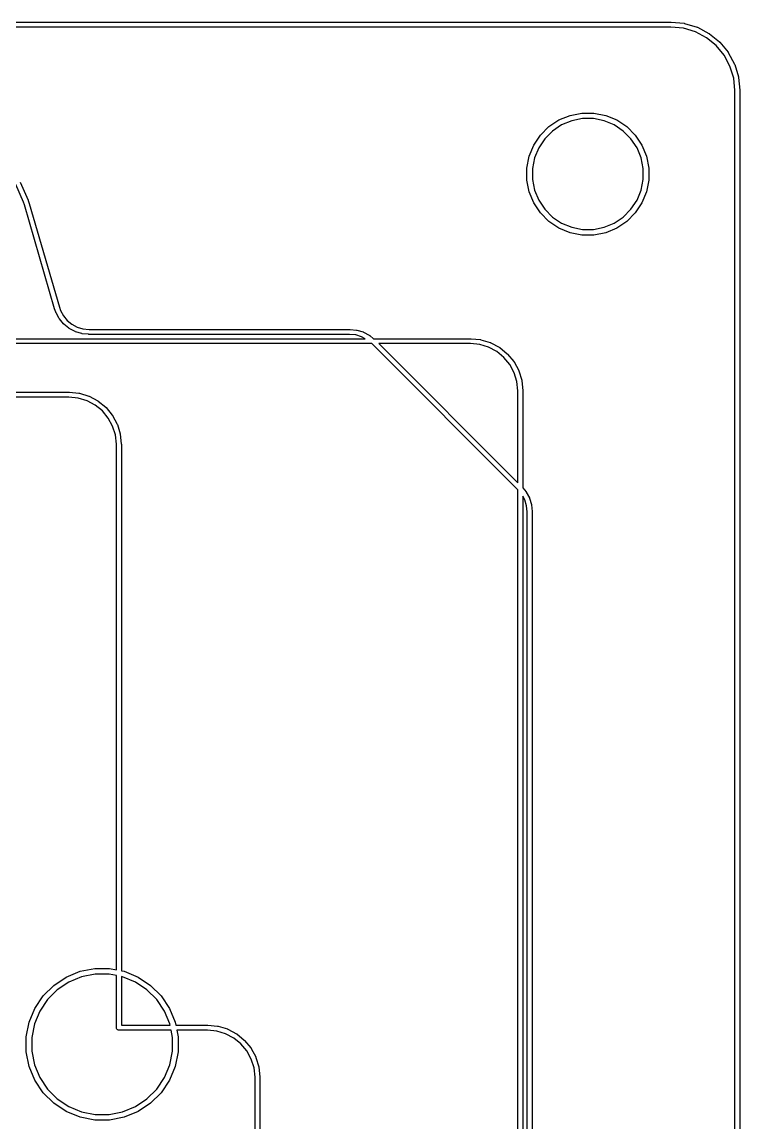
# Model space of a CAD drawing. Extents: x 59 to 2996, y -153 to 1402.
# Drawn here: x 813.78 to 835.38, y 520.11 to 553.25 of the extents above; entities that cross this region are included whole.
import ezdxf

# ---------------------------------------------------------------- set-up
doc = ezdxf.new("R2010")
doc.units = 0
doc.layers.add('BLACK', color=7, linetype='CONTINUOUS')

msp = doc.modelspace()

# ---------------------------------------------------------------- linework, layer by layer
at = {"layer": 'BLACK', "linetype": 'Continuous'}
for p, q in [((809.125, 553.249), (833.306, 553.249)), ((833.299, 553.099), (809.125, 553.099)), ((833.676, 553.062), (833.299, 553.099)), ((833.306, 553.249), (833.31, 553.249)), ((833.31, 553.249), (833.31, 553.249)), ((833.31, 553.249), (833.698, 553.211)), ((834.036, 552.954), (833.676, 553.062)), ((833.698, 553.211), (833.698, 553.211)), ((833.698, 553.211), (833.698, 553.211)), ((833.698, 553.211), (833.699, 553.211)), ((833.699, 553.211), (833.706, 553.209)), ((833.706, 553.209), (833.712, 553.208)), ((833.712, 553.208), (834.086, 553.095)), ((834.086, 553.095), (834.087, 553.095)), ((834.087, 553.095), (834.093, 553.092)), ((834.093, 553.092), (834.1, 553.09)), ((834.1, 553.09), (834.444, 552.906)), ((834.367, 552.777), (834.036, 552.954)), ((834.658, 552.54), (834.367, 552.777)), ((834.444, 552.906), (834.444, 552.906)), ((834.444, 552.906), (834.444, 552.906)), ((834.444, 552.906), (834.445, 552.906)), ((834.445, 552.906), (834.451, 552.902)), ((834.451, 552.902), (834.457, 552.898)), ((834.457, 552.898), (834.759, 552.652)), ((834.898, 552.251), (834.658, 552.54)), ((834.759, 552.652), (834.76, 552.651)), ((834.76, 552.651), (834.765, 552.646)), ((834.765, 552.646), (834.769, 552.641)), ((834.769, 552.641), (835.018, 552.341)), ((835.077, 551.92), (834.898, 552.251)), ((835.018, 552.341), (835.019, 552.34)), ((835.019, 552.34), (835.023, 552.334)), ((835.023, 552.334), (835.026, 552.328)), ((835.026, 552.328), (835.212, 551.985)), ((835.188, 551.561), (835.077, 551.92)), ((835.212, 551.985), (835.213, 551.984)), ((835.213, 551.984), (835.215, 551.978)), ((835.215, 551.978), (835.218, 551.972)), ((835.218, 551.972), (835.333, 551.599)), ((835.227, 551.184), (835.188, 551.561)), ((835.333, 551.599), (835.333, 551.598)), ((835.333, 551.598), (835.335, 551.591)), ((835.335, 551.591), (835.336, 551.584)), ((835.336, 551.584), (835.377, 551.196)), ((835.227, 551.174), (835.227, 551.184)), ((835.227, 438.778), (835.227, 551.174)), ((835.227, 551.174), (835.227, 551.174)), ((835.377, 551.196), (835.377, 551.195)), ((835.377, 551.195), (835.377, 551.192)), ((835.377, 551.192), (835.377, 551.189)), ((835.377, 551.189), (835.377, 551.178)), ((835.377, 551.178), (835.377, 551.178)), ((835.377, 551.178), (835.377, 438.771)), ((829.933, 550.301), (830.267, 550.44)), ((830.267, 550.44), (830.621, 550.51)), ((830.621, 550.51), (830.983, 550.51)), ((830.983, 550.51), (831.338, 550.44)), ((831.338, 550.44), (831.672, 550.301)), ((829.376, 549.845), (829.632, 550.101)), ((829.632, 550.101), (829.933, 550.301)), ((830.013, 550.152), (829.74, 549.969)), ((830.316, 550.277), (830.013, 550.152)), ((830.638, 550.341), (830.316, 550.277)), ((830.967, 550.341), (830.638, 550.341)), ((831.289, 550.277), (830.967, 550.341)), ((831.592, 550.152), (831.289, 550.277)), ((831.865, 549.969), (831.592, 550.152)), ((831.672, 550.301), (831.973, 550.101)), ((831.973, 550.101), (832.229, 549.845)), ((829.175, 549.544), (829.376, 549.845)), ((829.508, 549.737), (829.325, 549.464)), ((829.74, 549.969), (829.508, 549.737)), ((832.097, 549.737), (831.865, 549.969)), ((832.28, 549.464), (832.097, 549.737)), ((832.229, 549.845), (832.429, 549.544)), ((829.037, 549.21), (829.175, 549.544)), ((829.325, 549.464), (829.199, 549.161)), ((832.405, 549.161), (832.28, 549.464)), ((832.429, 549.544), (832.568, 549.21)), ((828.966, 548.855), (829.037, 549.21)), ((829.199, 549.161), (829.135, 548.839)), ((832.469, 548.839), (832.405, 549.161)), ((832.568, 549.21), (832.638, 548.855)), ((828.966, 548.494), (828.966, 548.855)), ((829.135, 548.839), (829.135, 548.51)), ((832.469, 548.51), (832.469, 548.839)), ((832.638, 548.855), (832.638, 548.494)), ((813.726, 548.425), (813.962, 547.889)), ((829.037, 548.139), (828.966, 548.494)), ((829.135, 548.51), (829.199, 548.188)), ((832.405, 548.188), (832.469, 548.51)), ((832.638, 548.494), (832.568, 548.139)), ((813.823, 547.832), (813.592, 548.357)), ((829.175, 547.805), (829.037, 548.139)), ((829.199, 548.188), (829.325, 547.885)), ((832.28, 547.885), (832.405, 548.188)), ((832.568, 548.139), (832.429, 547.805)), ((813.851, 547.743), (813.823, 547.832)), ((814.761, 544.62), (813.851, 547.743)), ((813.962, 547.889), (813.962, 547.888)), ((813.962, 547.888), (813.963, 547.884)), ((813.963, 547.884), (813.965, 547.881)), ((813.965, 547.881), (813.993, 547.789)), ((813.993, 547.789), (813.993, 547.789)), ((813.993, 547.789), (813.994, 547.786)), ((813.994, 547.786), (813.994, 547.786)), ((813.994, 547.786), (813.994, 547.786)), ((813.994, 547.786), (814.904, 544.667)), ((829.376, 547.504), (829.175, 547.805)), ((829.325, 547.885), (829.508, 547.612)), ((832.097, 547.612), (832.28, 547.885)), ((832.429, 547.805), (832.229, 547.504)), ((829.632, 547.248), (829.376, 547.504)), ((829.508, 547.612), (829.74, 547.38)), ((831.865, 547.38), (832.097, 547.612)), ((832.229, 547.504), (831.973, 547.248)), ((829.933, 547.047), (829.632, 547.248)), ((829.74, 547.38), (830.013, 547.197)), ((830.013, 547.197), (830.316, 547.071)), ((830.316, 547.071), (830.638, 547.007)), ((830.967, 547.007), (831.289, 547.071)), ((831.289, 547.071), (831.592, 547.197)), ((831.592, 547.197), (831.865, 547.38)), ((831.973, 547.248), (831.672, 547.047)), ((830.267, 546.909), (829.933, 547.047)), ((830.621, 546.838), (830.267, 546.909)), ((830.983, 546.838), (830.621, 546.838)), ((830.638, 547.007), (830.967, 547.007)), ((831.338, 546.909), (830.983, 546.838)), ((831.672, 547.047), (831.338, 546.909)), ((814.762, 544.618), (814.761, 544.62)), ((814.8, 544.512), (814.762, 544.618)), ((814.802, 544.507), (814.8, 544.512)), ((814.804, 544.502), (814.802, 544.507)), ((814.804, 544.501), (814.804, 544.502)), ((814.897, 544.329), (814.804, 544.501)), ((814.904, 544.667), (814.939, 544.567)), ((814.939, 544.567), (815.026, 544.407)), ((814.901, 544.324), (814.897, 544.329)), ((814.905, 544.318), (814.901, 544.324)), ((814.905, 544.317), (814.905, 544.318)), ((815.03, 544.167), (814.905, 544.317)), ((814.905, 544.317), (814.905, 544.317)), ((814.905, 544.317), (814.905, 544.317)), ((815.026, 544.407), (815.141, 544.268)), ((815.035, 544.162), (815.03, 544.167)), ((815.039, 544.157), (815.035, 544.162)), ((815.04, 544.157), (815.039, 544.157)), ((815.192, 544.033), (815.04, 544.157)), ((815.04, 544.157), (815.04, 544.157)), ((815.04, 544.157), (815.04, 544.157)), ((815.141, 544.268), (815.281, 544.154)), ((815.281, 544.154), (815.44, 544.069)), ((815.197, 544.03), (815.192, 544.033)), ((815.203, 544.026), (815.197, 544.03)), ((815.204, 544.025), (815.203, 544.026)), ((815.376, 543.934), (815.204, 544.025)), ((815.382, 543.931), (815.376, 543.934)), ((815.389, 543.928), (815.382, 543.931)), ((815.39, 543.928), (815.389, 543.928)), ((815.576, 543.872), (815.39, 543.928)), ((815.44, 544.069), (815.613, 544.017)), ((815.583, 543.87), (815.576, 543.872)), ((815.59, 543.869), (815.583, 543.87)), ((815.591, 543.869), (815.59, 543.869)), ((815.785, 543.85), (815.591, 543.869)), ((815.613, 544.017), (815.796, 543.999)), ((815.789, 543.849), (815.785, 543.85)), ((815.785, 543.85), (815.785, 543.85)), ((823.634, 543.849), (815.789, 543.849)), ((815.796, 543.999), (823.642, 543.999)), ((823.818, 543.831), (823.634, 543.849)), ((823.642, 543.999), (823.652, 543.998)), ((823.652, 543.998), (823.84, 543.98)), ((823.99, 543.779), (823.818, 543.831)), ((823.84, 543.98), (823.84, 543.98)), ((823.84, 543.98), (823.84, 543.98)), ((823.84, 543.98), (823.841, 543.98)), ((823.841, 543.98), (823.847, 543.978)), ((823.847, 543.978), (823.854, 543.977)), ((823.854, 543.977), (824.041, 543.921)), ((824.103, 543.719), (823.99, 543.779)), ((824.041, 543.921), (824.041, 543.921)), ((824.041, 543.921), (824.041, 543.921)), ((824.041, 543.921), (824.042, 543.92)), ((824.042, 543.92), (824.048, 543.918)), ((824.048, 543.918), (824.054, 543.915)), ((824.054, 543.915), (824.227, 543.823)), ((824.227, 543.823), (824.227, 543.823)), ((824.227, 543.823), (824.227, 543.823)), ((824.227, 543.823), (824.228, 543.823)), ((824.228, 543.823), (824.233, 543.819)), ((824.233, 543.819), (824.239, 543.815)), ((824.239, 543.815), (824.357, 543.719)), ((759.634, 543.719), (824.103, 543.719)), ((824.301, 543.569), (759.758, 543.569)), ((828.697, 539.173), (824.301, 543.569)), ((824.357, 543.719), (827.276, 543.719)), ((827.269, 543.569), (824.513, 543.569)), ((824.513, 543.569), (828.697, 539.385)), ((827.549, 543.542), (827.269, 543.569)), ((827.276, 543.719), (827.287, 543.718)), ((827.287, 543.718), (827.287, 543.718)), ((827.287, 543.718), (827.571, 543.69)), ((827.815, 543.461), (827.549, 543.542)), ((827.571, 543.69), (827.571, 543.69)), ((827.571, 543.69), (827.571, 543.69)), ((827.571, 543.69), (827.572, 543.69)), ((827.572, 543.69), (827.579, 543.689)), ((827.579, 543.689), (827.585, 543.688)), ((827.585, 543.688), (827.866, 543.603)), ((828.061, 543.331), (827.815, 543.461)), ((827.866, 543.603), (827.867, 543.603)), ((827.867, 543.603), (827.873, 543.6)), ((827.873, 543.6), (827.879, 543.597)), ((827.879, 543.597), (828.138, 543.46)), ((828.138, 543.46), (828.138, 543.46)), ((828.138, 543.46), (828.138, 543.46)), ((828.138, 543.46), (828.139, 543.459)), ((828.139, 543.459), (828.144, 543.456)), ((828.144, 543.456), (828.15, 543.452)), ((828.15, 543.452), (828.377, 543.267)), ((828.276, 543.155), (828.061, 543.331)), ((828.453, 542.941), (828.276, 543.155)), ((828.377, 543.267), (828.377, 543.266)), ((828.377, 543.266), (828.382, 543.261)), ((828.382, 543.261), (828.387, 543.257)), ((828.387, 543.257), (828.574, 543.031)), ((828.586, 542.696), (828.453, 542.941)), ((828.574, 543.031), (828.574, 543.031)), ((828.574, 543.031), (828.574, 543.031)), ((828.574, 543.031), (828.574, 543.03)), ((828.574, 543.03), (828.578, 543.024)), ((828.578, 543.024), (828.582, 543.019)), ((828.582, 543.019), (828.721, 542.761)), ((828.721, 542.761), (828.722, 542.76)), ((828.722, 542.76), (828.724, 542.754)), ((828.668, 542.431), (828.586, 542.696)), ((828.697, 542.151), (828.668, 542.431)), ((828.724, 542.754), (828.727, 542.748)), ((828.727, 542.748), (828.813, 542.468)), ((828.813, 542.468), (828.814, 542.467)), ((828.814, 542.467), (828.815, 542.46)), ((828.815, 542.46), (828.816, 542.454)), ((828.816, 542.454), (828.847, 542.163)), ((760.039, 542.109), (815.197, 542.109)), ((815.197, 542.109), (815.208, 542.108)), ((815.208, 542.108), (815.208, 542.108)), ((815.208, 542.108), (815.492, 542.08)), ((828.697, 542.144), (828.697, 542.151)), ((828.697, 539.385), (828.697, 542.144)), ((828.847, 542.163), (828.847, 542.162)), ((828.847, 542.162), (828.847, 542.158)), ((828.847, 542.158), (828.847, 542.155)), ((828.847, 542.155), (828.847, 542.148)), ((828.847, 542.148), (828.847, 542.148)), ((828.847, 542.148), (828.847, 542.145)), ((828.847, 542.145), (828.847, 542.145)), ((828.847, 542.145), (828.847, 542.144)), ((828.847, 542.144), (828.847, 539.228)), ((815.19, 541.959), (759.967, 541.959)), ((815.47, 541.932), (815.19, 541.959)), ((815.736, 541.851), (815.47, 541.932)), ((815.492, 542.08), (815.492, 542.08)), ((815.492, 542.08), (815.492, 542.08)), ((815.492, 542.08), (815.493, 542.08)), ((815.493, 542.08), (815.5, 542.079)), ((815.5, 542.079), (815.507, 542.078)), ((815.507, 542.078), (815.787, 541.993)), ((815.982, 541.721), (815.736, 541.851)), ((815.787, 541.993), (815.787, 541.993)), ((815.787, 541.993), (815.787, 541.993)), ((815.787, 541.993), (815.788, 541.993)), ((815.788, 541.993), (815.794, 541.99)), ((815.794, 541.99), (815.8, 541.987)), ((815.8, 541.987), (816.059, 541.85)), ((816.059, 541.85), (816.059, 541.85)), ((816.059, 541.85), (816.059, 541.85)), ((816.059, 541.85), (816.06, 541.849)), ((816.06, 541.849), (816.065, 541.846)), ((816.065, 541.846), (816.071, 541.842)), ((816.071, 541.842), (816.298, 541.657)), ((816.197, 541.545), (815.982, 541.721)), ((816.375, 541.331), (816.197, 541.545)), ((816.298, 541.657), (816.299, 541.656)), ((816.299, 541.656), (816.303, 541.651)), ((816.303, 541.651), (816.308, 541.647)), ((816.308, 541.647), (816.495, 541.421)), ((816.507, 541.086), (816.375, 541.331)), ((816.495, 541.421), (816.495, 541.421)), ((816.495, 541.421), (816.495, 541.421)), ((816.495, 541.421), (816.496, 541.42)), ((816.496, 541.42), (816.499, 541.414)), ((816.499, 541.414), (816.503, 541.409)), ((816.503, 541.409), (816.642, 541.151)), ((816.642, 541.151), (816.642, 541.151)), ((816.642, 541.151), (816.642, 541.151)), ((816.642, 541.151), (816.643, 541.15)), ((816.643, 541.15), (816.645, 541.144)), ((816.645, 541.144), (816.648, 541.138)), ((816.648, 541.138), (816.735, 540.858)), ((816.589, 540.821), (816.507, 541.086)), ((816.619, 540.541), (816.589, 540.821)), ((816.735, 540.858), (816.735, 540.857)), ((816.735, 540.857), (816.736, 540.85)), ((816.736, 540.85), (816.738, 540.844)), ((816.738, 540.844), (816.768, 540.553)), ((816.619, 540.534), (816.619, 540.541)), ((816.619, 524.726), (816.619, 540.534)), ((816.619, 540.534), (816.619, 540.534)), ((816.768, 540.553), (816.768, 540.552)), ((816.768, 540.552), (816.768, 540.548)), ((816.768, 540.548), (816.769, 540.545)), ((816.769, 540.545), (816.769, 540.538)), ((816.769, 540.538), (816.769, 540.538)), ((816.769, 540.538), (816.769, 524.696)), ((828.697, 484.678), (828.697, 539.173)), ((828.847, 539.228), (828.941, 539.114)), ((828.906, 538.865), (828.847, 538.975)), ((828.847, 538.975), (828.847, 484.556)), ((828.959, 538.693), (828.906, 538.865)), ((828.941, 539.114), (828.942, 539.113)), ((828.942, 539.113), (828.946, 539.108)), ((828.946, 539.108), (828.949, 539.102)), ((828.949, 539.102), (829.042, 538.93)), ((829.042, 538.93), (829.042, 538.93)), ((829.042, 538.93), (829.042, 538.93)), ((829.042, 538.93), (829.042, 538.929)), ((829.042, 538.929), (829.045, 538.923)), ((829.045, 538.923), (829.047, 538.916)), ((829.047, 538.916), (829.104, 538.73)), ((828.977, 538.51), (828.959, 538.693)), ((828.977, 484.424), (828.977, 538.51)), ((829.104, 538.73), (829.105, 538.729)), ((829.105, 538.729), (829.106, 538.722)), ((829.106, 538.722), (829.107, 538.715)), ((829.107, 538.715), (829.127, 538.521)), ((829.127, 538.521), (829.127, 538.52)), ((829.127, 538.52), (829.127, 538.517)), ((829.127, 538.517), (829.127, 538.514)), ((829.127, 538.514), (829.127, 484.231)), ((815.11, 524.506), (815.525, 524.679)), ((815.525, 524.679), (815.967, 524.766)), ((815.983, 524.597), (815.575, 524.516)), ((815.967, 524.766), (816.416, 524.766)), ((816.4, 524.597), (815.983, 524.597)), ((816.619, 524.554), (816.4, 524.597)), ((816.416, 524.766), (816.619, 524.726)), ((816.619, 522.988), (816.619, 524.554)), ((816.769, 524.696), (816.858, 524.679)), ((816.858, 524.679), (817.273, 524.506)), ((814.417, 523.938), (814.736, 524.256)), ((814.736, 524.256), (815.11, 524.506)), ((815.19, 524.356), (814.843, 524.125)), ((815.575, 524.516), (815.19, 524.356)), ((816.808, 524.516), (816.769, 524.524)), ((816.769, 524.524), (816.769, 523.059)), ((817.193, 524.356), (816.808, 524.516)), ((817.54, 524.125), (817.193, 524.356)), ((817.273, 524.506), (817.647, 524.256)), ((817.647, 524.256), (817.966, 523.938)), ((814.167, 523.564), (814.417, 523.938)), ((814.843, 524.125), (814.549, 523.83)), ((817.834, 523.83), (817.54, 524.125)), ((817.966, 523.938), (818.215, 523.564)), ((813.995, 523.149), (814.167, 523.564)), ((814.549, 523.83), (814.317, 523.484)), ((818.066, 523.484), (817.834, 523.83)), ((818.215, 523.564), (818.388, 523.149)), ((814.317, 523.484), (814.158, 523.099)), ((818.225, 523.099), (818.066, 523.484)), ((813.908, 522.707), (813.995, 523.149)), ((814.158, 523.099), (814.077, 522.691)), ((816.618, 522.984), (816.619, 522.988)), ((816.619, 522.981), (816.618, 522.984)), ((816.62, 522.97), (816.619, 522.981)), ((816.619, 522.981), (816.619, 522.981)), ((816.624, 522.956), (816.62, 522.97)), ((816.631, 522.942), (816.624, 522.956)), ((816.64, 522.931), (816.631, 522.942)), ((816.652, 522.922), (816.64, 522.931)), ((816.665, 522.915), (816.652, 522.922)), ((816.679, 522.91), (816.665, 522.915)), ((816.694, 522.909), (816.679, 522.91)), ((816.697, 522.909), (816.694, 522.909)), ((818.263, 522.909), (816.697, 522.909)), ((816.769, 523.059), (818.233, 523.059)), ((818.233, 523.059), (818.225, 523.099)), ((818.306, 522.691), (818.263, 522.909)), ((818.388, 523.149), (818.405, 523.059)), ((818.405, 523.059), (819.367, 523.059)), ((819.36, 522.909), (818.435, 522.909)), ((818.435, 522.909), (818.475, 522.707)), ((819.64, 522.882), (819.36, 522.909)), ((819.367, 523.059), (819.371, 523.059)), ((819.371, 523.059), (819.371, 523.059)), ((819.371, 523.059), (819.662, 523.03)), ((819.906, 522.801), (819.64, 522.882)), ((819.662, 523.03), (819.662, 523.03)), ((819.662, 523.03), (819.662, 523.03)), ((819.662, 523.03), (819.663, 523.03)), ((819.663, 523.03), (819.67, 523.029)), ((819.67, 523.029), (819.677, 523.028)), ((819.677, 523.028), (819.957, 522.943)), ((819.957, 522.943), (819.957, 522.943)), ((819.957, 522.943), (819.957, 522.943)), ((819.957, 522.943), (819.958, 522.943)), ((819.958, 522.943), (819.964, 522.94)), ((819.964, 522.94), (819.97, 522.937)), ((819.97, 522.937), (820.229, 522.8)), ((813.908, 522.257), (813.908, 522.707)), ((814.077, 522.691), (814.077, 522.274)), ((818.306, 522.274), (818.306, 522.691)), ((818.475, 522.707), (818.475, 522.257)), ((820.152, 522.671), (819.906, 522.801)), ((820.367, 522.495), (820.152, 522.671)), ((820.229, 522.8), (820.229, 522.8)), ((820.229, 522.8), (820.229, 522.8)), ((820.229, 522.8), (820.23, 522.799)), ((820.23, 522.799), (820.235, 522.796)), ((820.235, 522.796), (820.241, 522.792)), ((820.241, 522.792), (820.468, 522.607)), ((820.468, 522.607), (820.468, 522.607)), ((820.468, 522.607), (820.468, 522.607)), ((820.468, 522.607), (820.469, 522.606)), ((820.469, 522.606), (820.473, 522.601)), ((820.473, 522.601), (820.478, 522.597)), ((820.478, 522.597), (820.665, 522.371)), ((813.995, 521.816), (813.908, 522.257)), ((814.077, 522.274), (814.158, 521.866)), ((818.225, 521.866), (818.306, 522.274)), ((818.475, 522.257), (818.388, 521.816)), ((820.545, 522.281), (820.367, 522.495)), ((820.677, 522.036), (820.545, 522.281)), ((820.665, 522.371), (820.665, 522.371)), ((820.665, 522.371), (820.665, 522.371)), ((820.665, 522.371), (820.666, 522.37)), ((820.666, 522.37), (820.669, 522.364)), ((820.669, 522.364), (820.673, 522.359)), ((820.673, 522.359), (820.812, 522.101)), ((820.759, 521.771), (820.677, 522.036)), ((820.812, 522.101), (820.813, 522.1)), ((820.813, 522.1), (820.815, 522.094)), ((820.815, 522.094), (820.818, 522.088)), ((820.818, 522.088), (820.905, 521.808)), ((814.167, 521.401), (813.995, 521.816)), ((814.158, 521.866), (814.317, 521.481)), ((818.066, 521.481), (818.225, 521.866)), ((818.388, 521.816), (818.215, 521.401)), ((820.789, 521.491), (820.759, 521.771)), ((820.905, 521.808), (820.905, 521.807)), ((820.905, 521.807), (820.906, 521.8)), ((820.906, 521.8), (820.908, 521.794)), ((820.908, 521.794), (820.938, 521.503)), ((814.417, 521.026), (814.167, 521.401)), ((814.317, 521.481), (814.549, 521.134)), ((817.834, 521.134), (818.066, 521.481)), ((818.215, 521.401), (817.966, 521.026)), ((820.789, 521.484), (820.789, 521.491)), ((820.789, 503.938), (820.789, 521.484)), ((820.789, 521.484), (820.789, 521.484)), ((820.938, 521.503), (820.938, 521.502)), ((820.938, 521.502), (820.938, 521.498)), ((820.938, 521.498), (820.939, 521.495)), ((820.939, 521.495), (820.939, 521.488)), ((820.939, 521.488), (820.939, 521.488)), ((820.939, 521.488), (820.939, 504.01)), ((814.736, 520.708), (814.417, 521.026)), ((814.549, 521.134), (814.843, 520.84)), ((817.54, 520.84), (817.834, 521.134)), ((817.966, 521.026), (817.647, 520.708)), ((815.11, 520.458), (814.736, 520.708)), ((814.843, 520.84), (815.19, 520.608)), ((815.19, 520.608), (815.575, 520.449)), ((816.808, 520.449), (817.193, 520.608)), ((817.193, 520.608), (817.54, 520.84)), ((817.647, 520.708), (817.273, 520.458)), ((815.525, 520.286), (815.11, 520.458)), ((815.967, 520.198), (815.525, 520.286)), ((815.575, 520.449), (815.983, 520.368)), ((815.983, 520.368), (816.4, 520.368)), ((816.4, 520.368), (816.808, 520.449)), ((816.858, 520.286), (816.416, 520.198)), ((817.273, 520.458), (816.858, 520.286)), ((816.416, 520.198), (815.967, 520.198))]:
    msp.add_line(p, q, dxfattribs=at)

doc.saveas('drawing.dxf')
